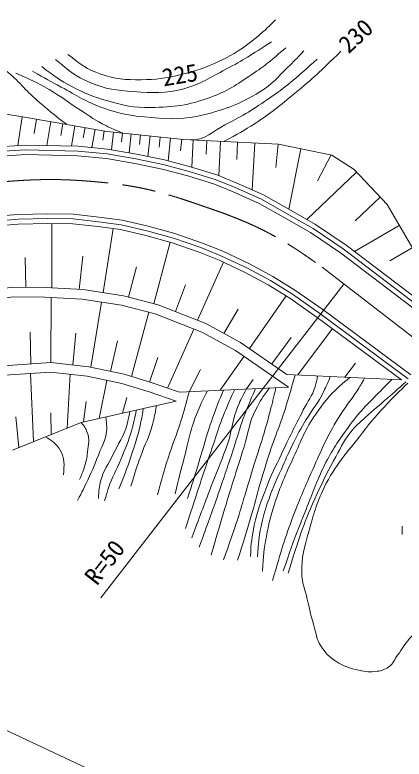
# Model space of a CAD drawing. Units: millimetres, scale not verified. Extents: x 40000 to 680000, y 20000 to 380000.
# Drawn here: x 140130 to 180892, y 262491 to 340342 of the extents above; entities that cross this region are included whole.
import ezdxf
from ezdxf.enums import TextEntityAlignment as Align

# ---------------------------------------------------------------- set-up
doc = ezdxf.new("R2010")
doc.units = ezdxf.units.MM
doc.header["$LTSCALE"] = 1000
doc.linetypes.add('CHAIN', pattern=[18.5, 12, -1.5, 3.5, -1.5])
for name, color, linetype, lineweight in [('M-BGD', 7, 'Continuous', 13), ('M-BMK', 2, 'CHAIN', 13), ('M-STR-HTXT', 7, 'Continuous', 13)]:
    doc.layers.add(name, color=color, linetype=linetype, lineweight=lineweight)
doc.styles.add('ＭＳ ゴシック', font='')
doc.styles.get('ＭＳ ゴシック').set_extended_font_data('MS Gothic')

msp = doc.modelspace()

# ---------------------------------------------------------------- linework, layer by layer
at = {"layer": 'M-BGD'}
for p, q in [((131301, 331180), (141557, 329587)), ((140902, 329689), (140434, 326673)), ((141557, 329587), (149771, 328157)), ((142408, 329439), (142146, 327935)), ((143911, 329177), (143476, 326674)), ((145163, 328959), (144945, 327708)), ((146415, 328742), (146045, 326617)), ((147477, 328557), (147292, 327494)), ((148540, 328372), (148207, 326460)), ((149496, 328205), (149329, 327250)), ((149771, 328157), (157774, 327309)), ((150458, 328085), (150261, 326232)), ((151384, 327987), (151286, 327060)), ((152310, 327888), (152102, 325918)), ((153296, 327784), (153191, 326799)), ((154281, 327680), (154054, 325536)), ((155353, 327566), (155239, 326494)), ((156424, 327452), (156172, 325068)), ((157616, 327326), (157490, 326134)), ((157774, 327309), (167733, 326801)), ((158813, 327256), (158667, 324409)), ((160236, 327184), (160164, 325760)), ((161660, 327111), (161477, 323528)), ((163451, 327019), (163360, 325228)), ((165243, 326928), (164993, 322036)), ((167689, 326803), (167448, 324376)), ((167733, 326801), (173306, 325680)), ((170090, 326326), (168820, 320008)), ((173250, 325691), (171811, 322970)), ((173306, 325680), (175656, 324153)), ((175906, 323890), (170690, 318950)), ((175656, 324153), (179121, 320494)), ((178376, 321282), (175768, 318812)), ((179121, 320494), (182040, 315474)), ((143992, 311789), (144008, 318520)), ((149366, 311287), (150415, 317980)), ((180382, 318327), (175689, 315598)), ((154678, 310129), (156387, 316566)), ((181746, 315980), (179400, 314616)), ((141274, 311849), (141202, 314954)), ((146879, 311632), (147240, 315106)), ((152031, 310818), (152863, 313976)), ((159259, 308391), (161980, 314473)), ((156936, 309303), (157992, 312090)), ((143895, 303986), (143924, 310791)), ((164703, 305441), (168547, 310937)), ((148070, 303491), (149211, 310299)), ((152326, 302516), (154149, 309234)), ((162021, 307029), (163517, 309573)), ((169747, 302687), (173375, 307525)), ((141793, 303840), (141723, 307151)), ((146214, 303722), (146529, 307058)), ((156108, 301307), (158863, 307472)), ((150138, 303052), (150868, 306242)), ((167025, 303841), (169048, 306592)), ((154228, 301935), (155096, 304498)), ((161637, 301079), (164124, 304626)), ((174669, 302452), (175784, 303896)), ((158376, 300927), (159579, 303238)), ((142085, 295700), (141766, 302835)), ((145598, 297116), (145925, 302749)), ((148955, 298131), (149758, 302110)), ((164387, 301207), (165069, 302213)), ((168621, 302741), (180614, 302168)), ((157365, 300880), (168788, 301411)), ((147070, 297709), (157027, 299939)), ((147318, 297765), (147587, 299905)), ((151386, 298676), (151844, 300315)), ((140530, 295073), (140223, 298279)), ((143934, 296445), (143905, 298707)), ((139886, 294814), (147070, 297709)), ((180698, 285998), (180698, 286873))]:
    msp.add_line(p, q, dxfattribs=at)
for points in [[(137737, 326501), (141235, 326724), (146742, 326601), (149844, 326303), (152881, 325785), (155782, 325170), (158516, 324456), (161392, 323563), (163383, 322742), (166164, 321522), (169309, 319729), (171620, 318425), (174808, 316267), (185366, 308251)], [(137788, 326003), (141245, 326224), (146713, 326101), (149778, 325807), (152787, 325294), (155667, 324683), (158379, 323975), (161222, 323092), (163187, 322282), (165939, 321075), (169062, 319294), (171357, 318000), (174517, 315861), (185467, 307547)], [(137839, 325505), (141256, 325723), (146683, 325602), (149712, 325311), (152693, 324802), (155552, 324197), (158242, 323494), (161052, 322622), (162991, 321822), (165714, 320628), (168816, 318859), (171093, 317574), (174225, 315454), (185170, 307145)], [(138119, 319272), (140438, 319461), (143588, 319525), (146270, 319493), (148935, 319186), (151358, 318863), (154072, 318249), (156891, 317464), (159767, 316462), (161910, 315611), (164706, 314298), (167140, 312984), (169464, 311546), (172371, 309511), (181608, 302676)], [(138173, 318775), (140464, 318961), (143590, 319025), (146238, 318993), (148874, 318690), (151270, 318370), (153950, 317764), (156742, 316986), (159592, 315993), (161711, 315152), (164481, 313851), (166890, 312551), (169188, 311129), (172079, 309105), (181311, 302274)], [(138226, 318278), (140489, 318461), (143593, 318525), (146206, 318494), (148812, 318194), (151182, 317878), (153828, 317279), (156592, 316509), (159418, 315525), (161513, 314693), (164256, 313405), (166639, 312118), (168913, 310711), (171787, 308699), (180614, 302168)], [(117239, 302515), (119824, 304550), (122727, 306533), (126701, 308520), (130524, 309998), (135031, 311161), (139877, 311864), (143288, 311827), (147286, 311609), (151502, 310955), (155137, 310010), (160134, 308047), (163769, 306085), (168621, 302741)], [(117159, 301179), (120416, 303743), (123235, 305669), (127106, 307604), (130830, 309044), (135228, 310179), (139944, 310863), (143255, 310828), (147182, 310614), (151299, 309975), (154827, 309057), (159712, 307139), (163246, 305231), (168788, 301411)], [(125167, 298456), (126879, 299700), (129706, 300960), (132162, 301897), (134345, 302707), (138373, 303601), (143895, 303986), (147869, 303534), (151574, 302746), (154506, 301850), (157365, 300880)], [(125492, 296728), (127431, 298424), (130088, 300035), (132514, 300961), (134629, 301746), (138517, 302609), (143873, 302982), (147708, 302546), (151324, 301777), (154199, 300898), (157027, 299939)]]:
    msp.add_lwpolyline(points, dxfattribs=at)
for points, knots in [([(109930, 319633), (109430, 321282), (109314, 321758), (108972, 323134), (108290, 325876), (107572, 327424), (107663, 330248), (107726, 332194), (108589, 333181), (109626, 334828), (111050, 337091), (112016, 338494), (114369, 339762), (116576, 340952), (118242, 340516), (120748, 340471), (123329, 340425), (124762, 340063), (127291, 339544), (130196, 338948), (131894, 338696), (134596, 337472), (136533, 336595), (137522, 335866), (139176, 334528), (140570, 333401), (141151, 332544), (142502, 331366), (143652, 330363), (144059, 330037), (145529, 328896)], [0, 0, 0, 0, 1, 1, 1, 2, 2, 2, 3, 3, 3, 4, 4, 4, 5, 5, 5, 6, 6, 6, 7, 7, 7, 8, 8, 8, 9, 9, 9, 10, 10, 10, 10]), ([(145672, 336213), (147045, 335133), (147646, 334678), (149125, 334141), (150687, 333574), (151679, 333561), (153341, 333560), (154943, 333559), (155852, 333701), (157412, 334069), (159094, 334465), (160028, 334787), (161592, 335522), (163145, 336253), (163965, 336804), (165299, 337885), (166166, 338587), (166483, 338868), (167407, 339811)], [0, 0, 0, 0, 1, 1, 1, 2, 2, 2, 3, 3, 3, 4, 4, 4, 5, 5, 5, 6, 6, 6, 6]), ([(144400, 335668), (145832, 334441), (146448, 333940), (147998, 333269), (149674, 332543), (150756, 332459), (152578, 332324), (154620, 332173), (155833, 332087), (157812, 332615), (159641, 333102), (160531, 333776), (162210, 334650), (164147, 335659), (164791, 336091), (167007, 337522)], [0, 0, 0, 0, 1, 1, 1, 2, 2, 2, 3, 3, 3, 4, 4, 4, 5, 5, 5, 5]), ([(141964, 334468), (143405, 333644), (143793, 333431), (144981, 332796), (146661, 331899), (147551, 331262), (149343, 330616), (151249, 329927), (152411, 329762), (154431, 329598), (156557, 329426), (157812, 329382), (159883, 329889), (162296, 330479), (163641, 331011), (165772, 332288), (167066, 333063), (167596, 333781), (168679, 334832), (169364, 335496), (169595, 335726), (170388, 336576)], [0, 0, 0, 0, 1, 1, 1, 2, 2, 2, 3, 3, 3, 4, 4, 4, 5, 5, 5, 6, 6, 6, 7, 7, 7, 7]), ([(142946, 334941), (144326, 333882), (144797, 333530), (146108, 332833), (147498, 332094), (148339, 331776), (149852, 331343), (151564, 330853), (152578, 330628), (154359, 330652), (156821, 330685), (158258, 330870), (160574, 331706), (162403, 332366), (163321, 333022), (164936, 334105), (166405, 335091), (166915, 335521), (168498, 336904)], [0, 0, 0, 0, 1, 1, 1, 2, 2, 2, 3, 3, 3, 4, 4, 4, 5, 5, 5, 6, 6, 6, 6]), ([(162000, 327093), (163575, 327925), (164036, 328193), (165283, 328994), (166985, 330088), (167850, 330836), (169418, 332114), (171405, 333733), (172034, 334371), (174271, 336530)], [0, 0, 0, 0, 1, 1, 1, 2, 2, 2, 3, 3, 3, 3]), ([(158499, 327272), (158573, 327257), (158607, 327264), (158676, 327263), (160152, 327238), (160796, 328170), (162117, 328831), (164077, 329811), (165123, 330475), (166923, 331726), (168935, 333126), (169600, 333748), (171775, 335706)], [0, 0, 0, 0, 1, 1, 1, 2, 2, 2, 3, 3, 3, 4, 4, 4, 4]), ([(140220, 334250), (141887, 333517), (142391, 333293), (143709, 332542), (145054, 331776), (145711, 331192), (147017, 330361), (148031, 329716), (148568, 329294), (149646, 328762), (150324, 328427), (150575, 328312), (151419, 327983)], [0, 0, 0, 0, 1, 1, 1, 2, 2, 2, 3, 3, 3, 4, 4, 4, 4]), ([(169465, 302700), (169070, 301211), (168948, 300808), (168584, 299605), (167883, 297288), (167281, 296059), (166548, 293753), (165702, 291088), (165381, 289549), (164567, 286873), (164140, 285470), (164004, 285020), (163453, 283287)], [0, 0, 0, 0, 1, 1, 1, 2, 2, 2, 3, 3, 3, 4, 4, 4, 4]), ([(171835, 302587), (171754, 302068), (171699, 301894), (171570, 301461), (171267, 300438), (170813, 299979), (170334, 299025), (169417, 297198), (168871, 296190), (168008, 294337), (167405, 293040), (167020, 292332), (166518, 290993), (165934, 289436), (165521, 288578), (165191, 286949), (164936, 285687), (164881, 285190), (164792, 283678)], [0, 0, 0, 0, 1, 1, 1, 2, 2, 2, 3, 3, 3, 4, 4, 4, 5, 5, 5, 6, 6, 6, 6]), ([(173159, 302524), (172915, 301871), (172816, 301679), (172570, 301149), (171840, 299576), (171090, 298882), (170244, 297369), (169283, 295651), (168845, 294633), (168038, 292837), (167412, 291444), (167057, 290661), (166566, 289215), (166257, 288304), (166110, 287782), (165912, 286840), (165655, 285619), (165645, 285148), (165549, 283666)], [0, 0, 0, 0, 1, 1, 1, 2, 2, 2, 3, 3, 3, 4, 4, 4, 5, 5, 5, 6, 6, 6, 6]), ([(175243, 302424), (174664, 301989), (174496, 301830), (174045, 301418), (172976, 300444), (172487, 299773), (171654, 298591), (170511, 296970), (170148, 295883), (169320, 294080), (168451, 292191), (167956, 291127), (167313, 289149), (166894, 287861), (166711, 287119), (166464, 285787), (166204, 284382), (166172, 283859), (166053, 282152)], [0, 0, 0, 0, 1, 1, 1, 2, 2, 2, 3, 3, 3, 4, 4, 4, 5, 5, 5, 6, 6, 6, 6]), ([(176757, 302352), (176390, 301710), (176281, 301539), (175962, 301025), (175251, 299880), (174703, 299337), (174007, 298182), (172792, 296164), (172283, 294932), (171319, 292783), (170493, 290942), (170040, 289906), (169320, 288021), (168318, 285401), (168076, 284456), (167125, 281184)], [0, 0, 0, 0, 1, 1, 1, 2, 2, 2, 3, 3, 3, 4, 4, 4, 5, 5, 5, 5]), ([(179615, 302215), (179041, 301657), (178893, 301497), (178439, 301029), (177044, 299592), (176201, 298823), (175035, 297195), (173975, 295714), (173365, 294877), (172558, 293243), (171690, 291482), (171360, 290424), (170620, 288606), (170319, 287867), (170151, 287452), (169861, 286708), (169176, 284955), (168991, 284368), (168229, 282173)], [0, 0, 0, 0, 1, 1, 1, 2, 2, 2, 3, 3, 3, 4, 4, 4, 5, 5, 5, 6, 6, 6, 6]), ([(166784, 301318), (166061, 300357), (165837, 299991), (165361, 299065), (164629, 297644), (164603, 296690), (164125, 295164), (163265, 292422), (162768, 290891), (161944, 288137), (161444, 286464), (161286, 285932), (160684, 283848)], [0, 0, 0, 0, 1, 1, 1, 2, 2, 2, 3, 3, 3, 4, 4, 4, 4]), ([(167464, 301350), (167196, 300169), (167109, 299852), (166863, 298896), (166156, 296138), (165581, 294642), (164755, 291917), (164183, 290028), (163903, 288957), (163283, 287083), (162796, 285608), (162628, 285127), (161975, 283327)], [0, 0, 0, 0, 1, 1, 1, 2, 2, 2, 3, 3, 3, 4, 4, 4, 4]), ([(181085, 301969), (180162, 301144), (179927, 300935), (179180, 300277), (178260, 299467), (177705, 299057), (176813, 298217), (176209, 297649), (175811, 297380), (175305, 296723), (174465, 295635), (174181, 294895), (173512, 293694), (172667, 292178), (172258, 291292), (171540, 289711), (170205, 286771), (169923, 285639), (168741, 281933)], [0, 0, 0, 0, 1, 1, 1, 2, 2, 2, 3, 3, 3, 4, 4, 4, 5, 5, 5, 6, 6, 6, 6]), ([(181282, 301823), (180258, 300855), (179977, 300572), (179182, 299730), (178070, 298553), (177484, 297856), (176493, 296575), (174838, 294436), (173713, 293331), (172517, 290905), (171676, 289197), (171429, 288135), (170918, 286301), (170453, 284631), (170126, 283660), (170167, 281927), (170193, 280853), (170500, 280283), (170748, 279238), (171033, 278042), (171153, 277360), (171512, 276184), (171736, 275450), (171749, 274975), (172166, 274331), (172640, 273597), (172994, 273204), (173729, 272732), (174587, 272179), (175169, 272012), (176164, 271786), (176885, 271623), (177322, 271571), (178054, 271677), (178566, 271752), (178877, 271839), (179290, 272150), (179775, 272515), (179871, 272899), (180235, 273386), (180728, 274045), (180903, 274497), (181471, 275094), (182413, 276085), (183036, 276546), (184088, 277420), (185814, 278855), (186837, 279590), (188613, 280964), (190039, 282067), (190780, 282769), (192284, 283763), (193547, 284598), (194217, 285174), (195628, 285725), (196842, 286200), (197384, 286310), (198861, 286549)], [0, 0, 0, 0, 1, 1, 1, 2, 2, 2, 3, 3, 3, 4, 4, 4, 5, 5, 5, 6, 6, 6, 7, 7, 7, 8, 8, 8, 9, 9, 9, 10, 10, 10, 11, 11, 11, 12, 12, 12, 13, 13, 13, 14, 14, 14, 15, 15, 15, 16, 16, 16, 17, 17, 17, 18, 18, 18, 19, 19, 19, 19]), ([(158376, 300927), (157990, 299443), (157877, 299039), (157510, 297842), (157043, 296319), (156658, 295507), (156177, 293989), (155704, 292496), (155567, 291993), (155063, 290136)], [0, 0, 0, 0, 1, 1, 1, 2, 2, 2, 3, 3, 3, 3]), ([(160290, 301016), (159708, 299894), (159556, 299529), (159158, 298545), (158415, 296712), (158284, 295585), (157777, 293674), (157423, 292343), (157312, 291913), (156904, 290257)], [0, 0, 0, 0, 1, 1, 1, 2, 2, 2, 3, 3, 3, 3]), ([(163147, 301149), (162775, 300368), (162685, 300142), (162405, 299490), (161495, 297375), (161172, 296116), (160418, 293941), (159428, 291088), (159138, 290159), (157995, 286599)], [0, 0, 0, 0, 1, 1, 1, 2, 2, 2, 3, 3, 3, 3]), ([(161984, 301095), (161475, 299891), (161350, 299548), (160975, 298545), (160202, 296472), (159942, 295251), (159279, 293141), (158863, 291816), (158733, 291402), (158213, 289749)], [0, 0, 0, 0, 1, 1, 1, 2, 2, 2, 3, 3, 3, 3]), ([(164387, 301207), (163927, 300411), (163806, 300134), (163495, 299417), (162870, 297976), (162940, 297025), (162429, 295540), (161855, 293871), (161436, 292972), (160805, 291324), (159956, 289102), (159694, 288402), (158649, 285629)], [0, 0, 0, 0, 1, 1, 1, 2, 2, 2, 3, 3, 3, 4, 4, 4, 4]), ([(165330, 301251), (164686, 299774), (164504, 299361), (164052, 298120), (163623, 296942), (163453, 296258), (163059, 295067), (162434, 293181), (162086, 292123), (161435, 290245), (160675, 288050), (160416, 287353), (159424, 284648)], [0, 0, 0, 0, 1, 1, 1, 2, 2, 2, 3, 3, 3, 4, 4, 4, 4]), ([(152849, 299004), (152659, 298025), (152587, 297735), (152364, 296936), (152018, 295693), (151705, 295032), (151225, 293835), (150753, 292658), (150342, 292056), (149941, 290854), (149765, 290329), (149700, 290143), (149529, 289497)], [0, 0, 0, 0, 1, 1, 1, 2, 2, 2, 3, 3, 3, 4, 4, 4, 4]), ([(153573, 299166), (153440, 298302), (153392, 298053), (153236, 297348), (153001, 296280), (152791, 295701), (152461, 294658), (151974, 293120), (151755, 292613), (151031, 290781)], [0, 0, 0, 0, 1, 1, 1, 2, 2, 2, 3, 3, 3, 3]), ([(154945, 299473), (154806, 298546), (154739, 298258), (154545, 297493), (154207, 296161), (153765, 295495), (153309, 294198), (152879, 292975), (152750, 292571), (152267, 291048)], [0, 0, 0, 0, 1, 1, 1, 2, 2, 2, 3, 3, 3, 3]), ([(149654, 298288), (149755, 297405), (149821, 297032), (149650, 296258), (149510, 295623), (149288, 295310), (149044, 294707), (148562, 293516), (148307, 292841), (147760, 291678), (147363, 290836), (147224, 290555), (146694, 289546)], [0, 0, 0, 0, 1, 1, 1, 2, 2, 2, 3, 3, 3, 4, 4, 4, 4]), ([(152167, 298851), (152079, 298235), (152017, 298032), (151879, 297518), (151523, 296188), (150985, 295565), (150401, 294319), (149916, 293284), (149418, 292787), (149141, 291678), (148958, 290946), (148910, 290624), (148875, 289764)], [0, 0, 0, 0, 1, 1, 1, 2, 2, 2, 3, 3, 3, 4, 4, 4, 4]), ([(147070, 297709), (147407, 297324), (147535, 297113), (147712, 296670), (148006, 295931), (147806, 295426), (147736, 294634), (147678, 293980), (147594, 293613), (147397, 292986), (147241, 292492), (147167, 292310), (146912, 291751)], [0, 0, 0, 0, 1, 1, 1, 2, 2, 2, 3, 3, 3, 4, 4, 4, 4]), ([(143324, 296199), (144051, 295781), (144453, 295500), (144876, 294804), (145403, 293939), (145298, 293273), (145216, 292235)], [0, 0, 0, 0, 1, 1, 1, 2, 2, 2, 2])]:
    msp.add_open_spline(points, degree=3, knots=knots, dxfattribs=at)
at = {"layer": 'M-BMK'}
msp.add_line((172300, 313957), (182533, 306062), dxfattribs=at)
msp.add_open_spline([(105177, 306821), (108049, 309102), (108814, 309731), (111235, 311477), (113014, 312760), (113991, 313512), (115851, 314675), (119197, 316767), (121219, 317707), (124804, 319355), (126869, 320304), (128080, 320737), (130269, 321348), (133055, 322126), (134657, 322503), (137538, 322765), (142206, 323191), (144875, 323266), (149538, 322794), (154109, 322332), (156611, 321457), (160951, 319950), (165686, 318306), (168232, 316886), (172296, 313953), (172345, 313918), (172392, 313884), (172438, 313851)], degree=3, knots=[0, 0, 0, 0, 1, 1, 1, 2, 2, 2, 3, 3, 3, 4, 4, 4, 5, 5, 5, 6, 6, 6, 7, 7, 7, 8, 8, 8, 9, 9, 9, 9], dxfattribs=at)
at = {"layer": 'M-STR-HTXT'}
for p, q in [((174563, 312172), (149133, 279368)), ((106999, 280565), (243367, 216830))]:
    msp.add_line(p, q, dxfattribs=at)

# ---------------------------------------------------------------- texts
at = {"layer": 'M-BGD', "style": 'ＭＳ ゴシック'}
for s, rotation, p in [('230', 42.763, (175824, 338152)), ('225', 9.449, (157412, 334069))]:
    msp.add_text(s, height=1833, rotation=rotation, dxfattribs=at).set_placement(p, align=Align.MIDDLE_CENTER)
at = {"layer": 'M-STR-HTXT', "style": 'ＭＳ ゴシック'}
msp.add_text('R=50', height=1833, rotation=52.217, dxfattribs=at).set_placement((150686, 282187), align=Align.BOTTOM_CENTER)

doc.saveas('drawing.dxf')
